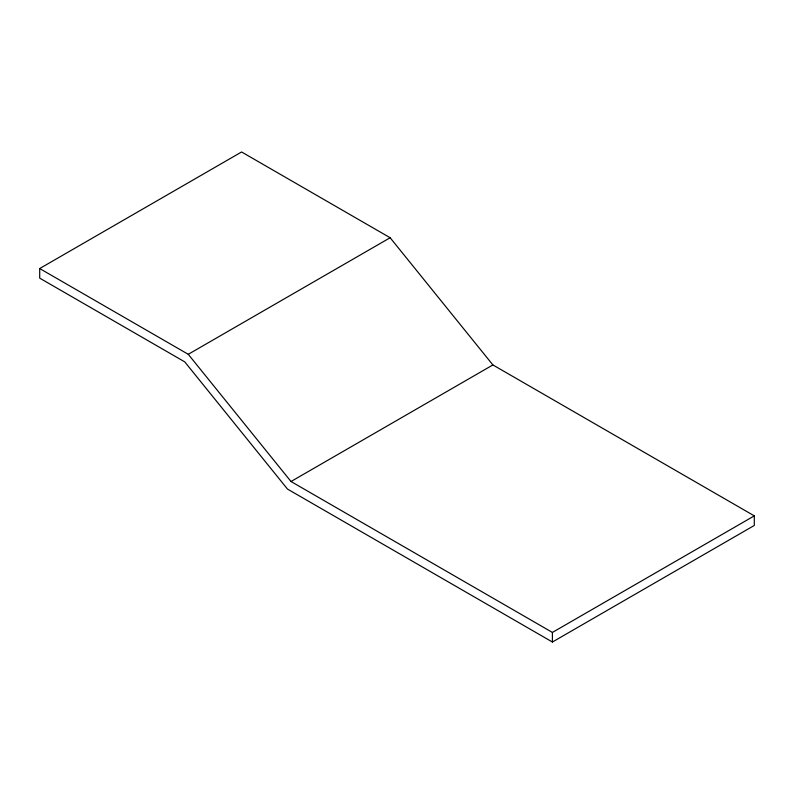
<?xml version="1.0" encoding="UTF-8"?>
<svg xmlns="http://www.w3.org/2000/svg" width="794" height="794" viewBox="0 0 794 794"><rect width="100%" height="100%" fill="white"/><g stroke="black" fill="none" stroke-linecap="round" stroke-linejoin="round"><path stroke-width="1.19" d="M39.7 268.541L241.594 151.972L390.142 237.743L492.895 364.942L754.3 515.862L754.3 525.459L552.406 642.028L287.478 489.064L184.754 361.875L39.7 278.138L39.7 268.541L188.257 354.303L291.011 481.511L552.406 632.431L754.3 515.862M188.257 354.303L390.142 237.743M291.011 481.511L492.895 364.942M552.406 632.431L552.406 642.028"/></g></svg>
